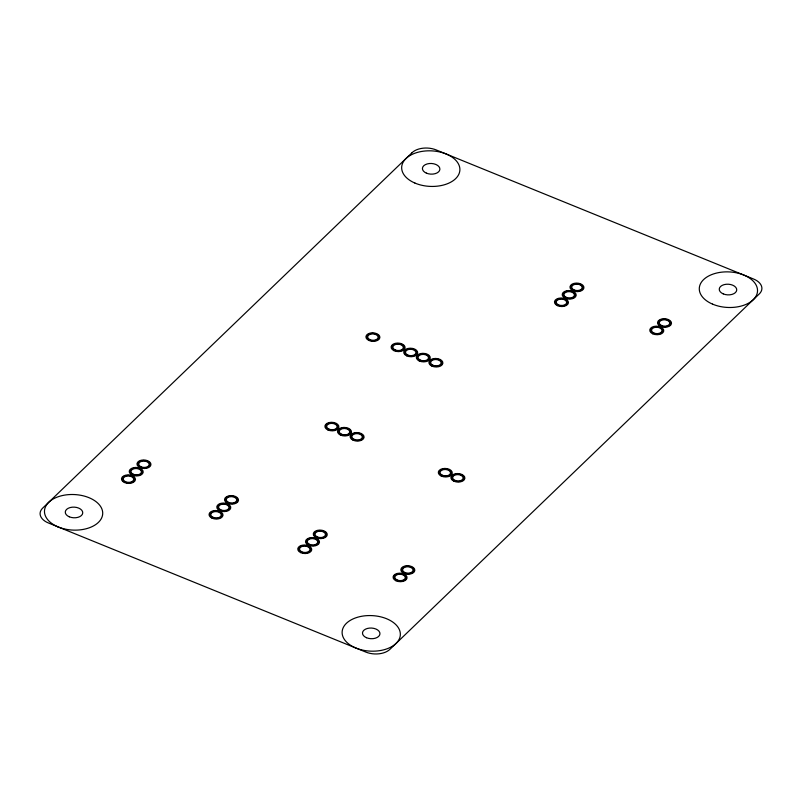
<?xml version="1.0" encoding="UTF-8"?>
<svg xmlns="http://www.w3.org/2000/svg" width="802" height="802" viewBox="0 0 802 802"><rect width="100%" height="100%" fill="white"/><g stroke="black" fill="none" stroke-linecap="round" stroke-linejoin="round"><path stroke-width="1.2" d="M412.078 152.661L42.686 508.107A17.484 10.667 2.8 0 0 48.411 522.974L365.882 652.096A17.484 10.667 2.8 0 0 389.922 649.339L759.314 293.893A17.484 10.667 2.8 0 0 753.589 279.026L436.118 149.904A17.484 10.667 2.8 0 0 412.078 152.661M573.901 289.863A5.243 3.198 2.8 0 0 582.172 287.838A5.243 3.198 2.8 0 0 574.793 284.369A5.243 3.198 2.8 0 0 573.901 289.863M573.39 290.284A6.125 3.739 2.8 0 0 583.034 287.918A6.125 3.739 2.8 0 0 574.433 283.878A6.125 3.739 2.8 0 0 573.39 290.284M572.879 290.705A6.997 4.271 2.8 0 0 583.906 287.988A6.997 4.271 2.8 0 0 574.072 283.377A6.997 4.271 2.8 0 0 572.879 290.705M139.889 467.586A6.997 4.271 2.8 0 0 150.916 464.879A6.997 4.271 2.8 0 0 141.082 460.258A6.997 4.271 2.8 0 0 139.889 467.586M140.39 467.165A6.125 3.739 2.8 0 0 150.044 464.799A6.125 3.739 2.8 0 0 141.443 460.759A6.125 3.739 2.8 0 0 140.39 467.165M140.901 466.754A5.243 3.198 2.8 0 0 149.182 464.719A5.243 3.198 2.8 0 0 141.804 461.26A5.243 3.198 2.8 0 0 140.901 466.754M132.13 475.045A6.997 4.271 2.8 0 0 143.157 472.338A6.997 4.271 2.8 0 0 133.322 467.726A6.997 4.271 2.8 0 0 132.13 475.045M132.641 474.634A6.125 3.739 2.8 0 0 142.295 472.258A6.125 3.739 2.8 0 0 133.683 468.218A6.125 3.739 2.8 0 0 132.641 474.634M133.152 474.213A5.243 3.198 2.8 0 0 141.423 472.177A5.243 3.198 2.8 0 0 134.044 468.719A5.243 3.198 2.8 0 0 133.152 474.213M124.38 482.503A6.997 4.271 2.8 0 0 135.408 479.796A6.997 4.271 2.8 0 0 125.573 475.185A6.997 4.271 2.8 0 0 124.38 482.503M124.891 482.092A6.125 3.739 2.8 0 0 134.535 479.716A6.125 3.739 2.8 0 0 125.934 475.676A6.125 3.739 2.8 0 0 124.891 482.092M125.393 481.671A5.243 3.198 2.8 0 0 133.673 479.636A5.243 3.198 2.8 0 0 126.295 476.177A5.243 3.198 2.8 0 0 125.393 481.671M660.447 326.324A6.997 4.271 2.8 0 0 671.474 323.607A6.997 4.271 2.8 0 0 661.64 318.995A6.997 4.271 2.8 0 0 660.447 326.324M660.958 325.903A6.125 3.739 2.8 0 0 670.602 323.527A6.125 3.739 2.8 0 0 662.001 319.497A6.125 3.739 2.8 0 0 660.958 325.903M661.46 325.482A5.243 3.198 2.8 0 0 669.74 323.447A5.243 3.198 2.8 0 0 662.362 319.988A5.243 3.198 2.8 0 0 661.46 325.482M652.688 333.782A6.997 4.271 2.8 0 0 663.725 331.076A6.997 4.271 2.8 0 0 653.881 326.454A6.997 4.271 2.8 0 0 652.688 333.782M653.199 333.361A6.125 3.739 2.8 0 0 662.853 330.995A6.125 3.739 2.8 0 0 654.242 326.955A6.125 3.739 2.8 0 0 653.199 333.361M653.71 332.94A5.243 3.198 2.8 0 0 661.981 330.915A5.243 3.198 2.8 0 0 654.602 327.447A5.243 3.198 2.8 0 0 653.71 332.94M565.119 298.164A6.997 4.271 2.8 0 0 576.157 295.457A6.997 4.271 2.8 0 0 566.322 290.835A6.997 4.271 2.8 0 0 565.119 298.164M565.631 297.743A6.125 3.739 2.8 0 0 575.285 295.377A6.125 3.739 2.8 0 0 566.673 291.337A6.125 3.739 2.8 0 0 565.631 297.743M566.142 297.331A5.243 3.198 2.8 0 0 574.412 295.296A5.243 3.198 2.8 0 0 567.034 291.838A5.243 3.198 2.8 0 0 566.142 297.331M557.37 305.622A6.997 4.271 2.8 0 0 568.397 302.915A6.997 4.271 2.8 0 0 558.563 298.304A6.997 4.271 2.8 0 0 557.37 305.622M557.881 305.211A6.125 3.739 2.8 0 0 567.525 302.835A6.125 3.739 2.8 0 0 558.924 298.795A6.125 3.739 2.8 0 0 557.881 305.211M558.392 304.79A5.243 3.198 2.8 0 0 566.663 302.755A5.243 3.198 2.8 0 0 559.285 299.296A5.243 3.198 2.8 0 0 558.392 304.79M368.83 340.439A6.997 4.271 2.8 0 0 379.857 337.732A6.997 4.271 2.8 0 0 370.023 333.111A6.997 4.271 2.8 0 0 368.83 340.439M369.341 340.018A6.125 3.739 2.8 0 0 378.995 337.652A6.125 3.739 2.8 0 0 370.384 333.612A6.125 3.739 2.8 0 0 369.341 340.018M369.852 339.607A5.243 3.198 2.8 0 0 378.123 337.572A5.243 3.198 2.8 0 0 370.745 334.113A5.243 3.198 2.8 0 0 369.852 339.607M394.023 350.685A6.997 4.271 2.8 0 0 405.05 347.978A6.997 4.271 2.8 0 0 395.216 343.356A6.997 4.271 2.8 0 0 394.023 350.685M394.534 350.263A6.125 3.739 2.8 0 0 404.188 347.898A6.125 3.739 2.8 0 0 395.576 343.857A6.125 3.739 2.8 0 0 394.534 350.263M395.045 349.852A5.243 3.198 2.8 0 0 403.316 347.817A5.243 3.198 2.8 0 0 395.937 344.359A5.243 3.198 2.8 0 0 395.045 349.852M406.624 355.807A6.997 4.271 2.8 0 0 417.652 353.101A6.997 4.271 2.8 0 0 407.817 348.489A6.997 4.271 2.8 0 0 406.624 355.807M407.135 355.396A6.125 3.739 2.8 0 0 416.779 353.02A6.125 3.739 2.8 0 0 408.178 348.98A6.125 3.739 2.8 0 0 407.135 355.396M407.647 354.975A5.243 3.198 2.8 0 0 415.917 352.94A5.243 3.198 2.8 0 0 408.539 349.482A5.243 3.198 2.8 0 0 407.647 354.975M419.225 360.94A6.997 4.271 2.8 0 0 430.253 358.223A6.997 4.271 2.8 0 0 420.418 353.612A6.997 4.271 2.8 0 0 419.225 360.94M419.737 360.519A6.125 3.739 2.8 0 0 429.381 358.143A6.125 3.739 2.8 0 0 420.779 354.103A6.125 3.739 2.8 0 0 419.737 360.519M420.238 360.098A5.243 3.198 2.8 0 0 428.519 358.063A5.243 3.198 2.8 0 0 421.14 354.604A5.243 3.198 2.8 0 0 420.238 360.098M431.827 366.063A6.997 4.271 2.8 0 0 442.854 363.346A6.997 4.271 2.8 0 0 433.02 358.735A6.997 4.271 2.8 0 0 431.827 366.063M432.328 365.642A6.125 3.739 2.8 0 0 441.982 363.266A6.125 3.739 2.8 0 0 433.381 359.236A6.125 3.739 2.8 0 0 432.328 365.642M432.839 365.221A5.243 3.198 2.8 0 0 441.11 363.196A5.243 3.198 2.8 0 0 433.742 359.727A5.243 3.198 2.8 0 0 432.839 365.221M327.817 429.912A6.997 4.271 2.8 0 0 338.855 427.205A6.997 4.271 2.8 0 0 329.01 422.584A6.997 4.271 2.8 0 0 327.817 429.912M328.329 429.491A6.125 3.739 2.8 0 0 337.983 427.125A6.125 3.739 2.8 0 0 329.371 423.085A6.125 3.739 2.8 0 0 328.329 429.491M328.84 429.08A5.243 3.198 2.8 0 0 337.111 427.045A5.243 3.198 2.8 0 0 329.732 423.586A5.243 3.198 2.8 0 0 328.84 429.08M340.419 435.035A6.997 4.271 2.8 0 0 351.446 432.328A6.997 4.271 2.8 0 0 341.612 427.707A6.997 4.271 2.8 0 0 340.419 435.035M340.93 434.614A6.125 3.739 2.8 0 0 350.584 432.248A6.125 3.739 2.8 0 0 341.973 428.208A6.125 3.739 2.8 0 0 340.93 434.614M341.441 434.203A5.243 3.198 2.8 0 0 349.712 432.168A5.243 3.198 2.8 0 0 342.334 428.709A5.243 3.198 2.8 0 0 341.441 434.203M353.02 440.158A6.997 4.271 2.8 0 0 364.048 437.451A6.997 4.271 2.8 0 0 354.213 432.839A6.997 4.271 2.8 0 0 353.02 440.158M353.532 439.747A6.125 3.739 2.8 0 0 363.186 437.371A6.125 3.739 2.8 0 0 354.574 433.331A6.125 3.739 2.8 0 0 353.532 439.747M354.043 439.326A5.243 3.198 2.8 0 0 362.314 437.29A5.243 3.198 2.8 0 0 354.935 433.832A5.243 3.198 2.8 0 0 354.043 439.326M441.22 476.037A6.997 4.271 2.8 0 0 452.248 473.32A6.997 4.271 2.8 0 0 442.413 468.709A6.997 4.271 2.8 0 0 441.22 476.037M441.732 475.616A6.125 3.739 2.8 0 0 451.376 473.24A6.125 3.739 2.8 0 0 442.774 469.21A6.125 3.739 2.8 0 0 441.732 475.616M442.233 475.195A5.243 3.198 2.8 0 0 450.513 473.17A5.243 3.198 2.8 0 0 443.135 469.701A5.243 3.198 2.8 0 0 442.233 475.195M453.822 481.16A6.997 4.271 2.8 0 0 464.849 478.453A6.997 4.271 2.8 0 0 455.015 473.832A6.997 4.271 2.8 0 0 453.822 481.16M454.333 480.739A6.125 3.739 2.8 0 0 463.977 478.373A6.125 3.739 2.8 0 0 455.376 474.333A6.125 3.739 2.8 0 0 454.333 480.739M454.834 480.328A5.243 3.198 2.8 0 0 463.115 478.293A5.243 3.198 2.8 0 0 455.736 474.834A5.243 3.198 2.8 0 0 454.834 480.328M403.757 573.32A6.997 4.271 2.8 0 0 414.784 570.603A6.997 4.271 2.8 0 0 404.95 565.991A6.997 4.271 2.8 0 0 403.757 573.32M404.258 572.899A6.125 3.739 2.8 0 0 413.912 570.533A6.125 3.739 2.8 0 0 405.311 566.493A6.125 3.739 2.8 0 0 404.258 572.899M404.769 572.478A5.243 3.198 2.8 0 0 413.04 570.453A5.243 3.198 2.8 0 0 405.672 566.984A5.243 3.198 2.8 0 0 404.769 572.478M395.998 580.778A6.997 4.271 2.8 0 0 407.025 578.072A6.997 4.271 2.8 0 0 397.19 573.45A6.997 4.271 2.8 0 0 395.998 580.778M396.509 580.357A6.125 3.739 2.8 0 0 406.163 577.991A6.125 3.739 2.8 0 0 397.551 573.951A6.125 3.739 2.8 0 0 396.509 580.357M397.02 579.946A5.243 3.198 2.8 0 0 405.291 577.911A5.243 3.198 2.8 0 0 397.912 574.453A5.243 3.198 2.8 0 0 397.02 579.946M300.68 552.628A6.997 4.271 2.8 0 0 311.707 549.911A6.997 4.271 2.8 0 0 301.873 545.3A6.997 4.271 2.8 0 0 300.68 552.628M301.191 552.207A6.125 3.739 2.8 0 0 310.835 549.831A6.125 3.739 2.8 0 0 302.234 545.791A6.125 3.739 2.8 0 0 301.191 552.207M301.692 551.786A5.243 3.198 2.8 0 0 309.973 549.751A5.243 3.198 2.8 0 0 302.595 546.292A5.243 3.198 2.8 0 0 301.692 551.786M308.429 545.159A6.997 4.271 2.8 0 0 319.457 542.453A6.997 4.271 2.8 0 0 309.622 537.841A6.997 4.271 2.8 0 0 308.429 545.159M308.94 544.748A6.125 3.739 2.8 0 0 318.594 542.373A6.125 3.739 2.8 0 0 309.983 538.332A6.125 3.739 2.8 0 0 308.94 544.748M309.452 544.327A5.243 3.198 2.8 0 0 317.722 542.292A5.243 3.198 2.8 0 0 310.344 538.834A5.243 3.198 2.8 0 0 309.452 544.327M316.188 537.701A6.997 4.271 2.8 0 0 327.216 534.994A6.997 4.271 2.8 0 0 317.381 530.373A6.997 4.271 2.8 0 0 316.188 537.701M316.69 537.28A6.125 3.739 2.8 0 0 326.344 534.914A6.125 3.739 2.8 0 0 317.742 530.874A6.125 3.739 2.8 0 0 316.69 537.28M317.201 536.869A5.243 3.198 2.8 0 0 325.472 534.834A5.243 3.198 2.8 0 0 318.103 531.375A5.243 3.198 2.8 0 0 317.201 536.869M227.457 503.205A6.997 4.271 2.8 0 0 238.485 500.488A6.997 4.271 2.8 0 0 228.65 495.877A6.997 4.271 2.8 0 0 227.457 503.205M227.958 502.784A6.125 3.739 2.8 0 0 237.613 500.408A6.125 3.739 2.8 0 0 229.011 496.378A6.125 3.739 2.8 0 0 227.958 502.784M219.698 510.663A6.997 4.271 2.8 0 0 230.725 507.957A6.997 4.271 2.8 0 0 220.891 503.335A6.997 4.271 2.8 0 0 219.698 510.663M220.209 510.242A6.125 3.739 2.8 0 0 229.863 507.877A6.125 3.739 2.8 0 0 221.252 503.836A6.125 3.739 2.8 0 0 220.209 510.242M211.949 518.122A6.997 4.271 2.8 0 0 222.976 515.415A6.997 4.271 2.8 0 0 213.142 510.804A6.997 4.271 2.8 0 0 211.949 518.122M212.46 517.711A6.125 3.739 2.8 0 0 222.104 515.335A6.125 3.739 2.8 0 0 213.502 511.295A6.125 3.739 2.8 0 0 212.46 517.711M228.47 502.363A5.243 3.198 2.8 0 0 236.74 500.338A5.243 3.198 2.8 0 0 229.372 496.869A5.243 3.198 2.8 0 0 228.47 502.363M220.72 509.831A5.243 3.198 2.8 0 0 228.991 507.796A5.243 3.198 2.8 0 0 221.613 504.338A5.243 3.198 2.8 0 0 220.72 509.831M212.961 517.29A5.243 3.198 2.8 0 0 221.242 515.255A5.243 3.198 2.8 0 0 213.863 511.796A5.243 3.198 2.8 0 0 212.961 517.29M426.383 173.132A8.742 5.333 2.8 0 0 439.877 169.362A8.742 5.333 2.8 0 0 427.195 163.929A8.742 5.333 2.8 0 0 426.383 173.132M723.244 293.883A8.742 5.333 2.8 0 0 736.717 290.083A8.742 5.333 2.8 0 0 724.005 284.67A8.742 5.333 2.8 0 0 723.244 293.883M366.474 637.71A8.742 5.333 2.8 0 0 379.947 633.921A8.742 5.333 2.8 0 0 367.256 628.497A8.742 5.333 2.8 0 0 366.474 637.71M414.925 183.067A29.143 17.784 2.8 0 0 459.857 170.445A29.143 17.784 2.8 0 0 417.541 152.37A29.143 17.784 2.8 0 0 414.925 183.067M712.557 304.128A29.143 17.784 2.8 0 0 757.489 291.497A29.143 17.784 2.8 0 0 715.173 273.422A29.143 17.784 2.8 0 0 712.557 304.128M355.376 647.816A29.143 17.784 2.8 0 0 400.308 635.194A29.143 17.784 2.8 0 0 357.993 617.119A29.143 17.784 2.8 0 0 355.376 647.816M57.744 526.764A29.143 17.784 2.8 0 0 102.676 514.132A29.143 17.784 2.8 0 0 60.361 496.057A29.143 17.784 2.8 0 0 57.744 526.764M69.273 516.799A8.742 5.333 2.8 0 0 82.736 512.999A8.742 5.333 2.8 0 0 70.035 507.586A8.742 5.333 2.8 0 0 69.273 516.799"/></g></svg>
